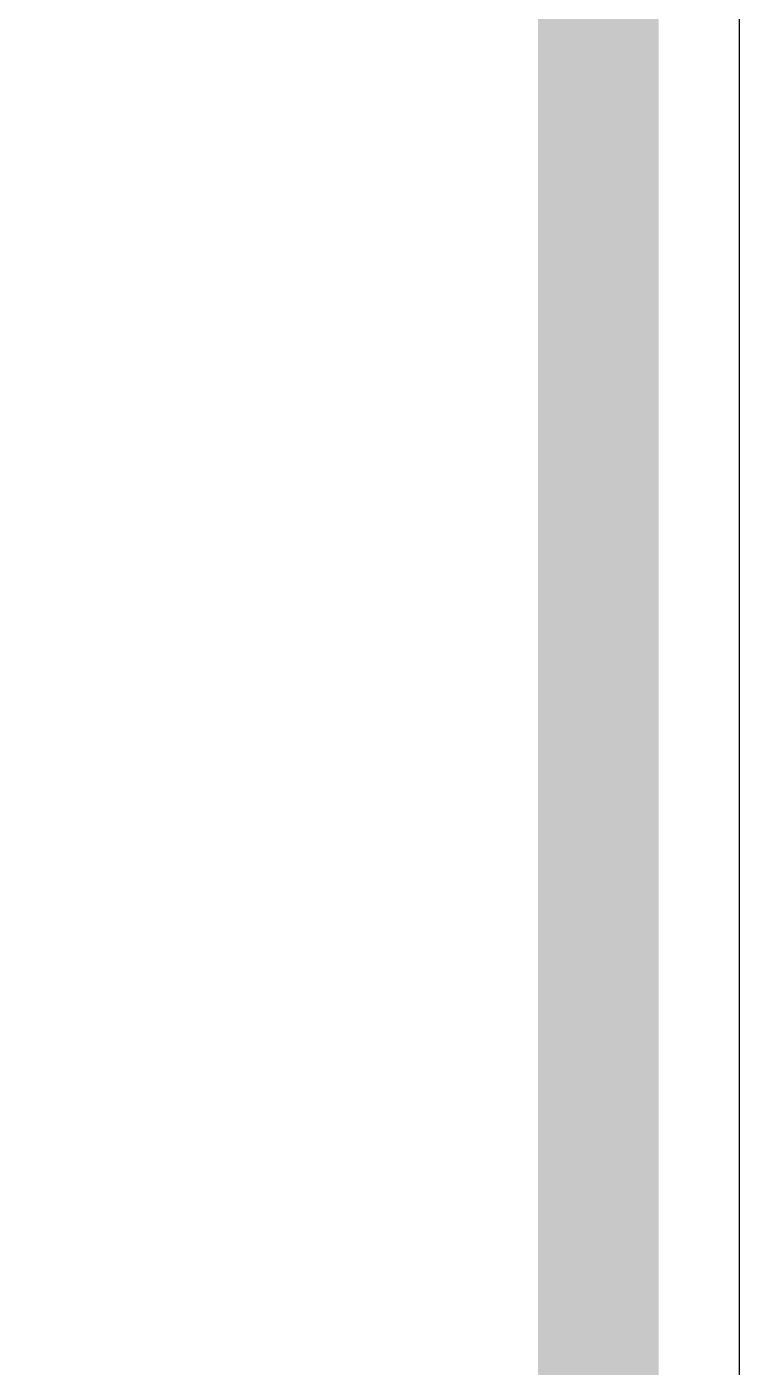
# Model space of a CAD drawing. Extents: x 110 to 260, y 158 to 252.
# Drawn here: x 249.09 to 259.71, y 186.27 to 206.23 of the extents above; entities that cross this region are included whole.
import ezdxf

# ---------------------------------------------------------------- set-up
doc = ezdxf.new("R2010")
doc.units = 0
doc.layers.add('green', color=98, linetype='CONTINUOUS')
doc.layers.add('L35', color=3, linetype='CONTINUOUS')

msp = doc.modelspace()

# ---------------------------------------------------------------- hatches: boundary and pattern name
at = {"layer": 'green'}
h = msp.add_hatch(color=256, dxfattribs=at)
edge = h.paths.add_edge_path(flags=16)
edge.add_line((112.706, 184.528), (112.706, 239.528))
edge.add_arc((122.206, 239.528), 9.5, 90, 180, ccw=False)
edge.add_line((122.206, 249.028), (247.206, 249.028))
edge.add_arc((247.206, 239.528), 9.5, 0, 90, ccw=False)
edge.add_line((256.706, 239.528), (256.706, 184.528))
edge.add_arc((247.206, 184.528), 9.5, 270, 360, ccw=False)
edge.add_line((247.206, 175.028), (122.206, 175.028))
edge.add_arc((122.206, 184.528), 9.5, 180, 270, ccw=False)
edge = h.paths.add_edge_path()
edge.add_line((110.906, 184.528), (110.906, 239.528))
edge.add_arc((122.206, 239.528), 11.3, 90, 180, ccw=False)
edge.add_line((122.206, 250.828), (247.206, 250.828))
edge.add_arc((247.206, 239.528), 11.3, 0, 90, ccw=False)
edge.add_line((258.506, 239.528), (258.506, 184.528))
edge.add_arc((247.206, 184.528), 11.3, -90, 0, ccw=False)
edge.add_line((247.206, 173.228), (122.206, 173.228))
edge.add_arc((122.206, 184.528), 11.3, 180, 270, ccw=False)

# ---------------------------------------------------------------- linework, layer by layer
at = {"layer": 'L35'}
msp.add_lwpolyline([(109.706, 184.528), (109.706, 239.528, -0.414214), (122.206, 252.028), (247.206, 252.028, -0.414214), (259.706, 239.528), (259.706, 184.528, -0.414214), (247.206, 172.028), (122.206, 172.028, -0.414214)], format="xyb", close=True, dxfattribs=at)

doc.saveas('drawing.dxf')
